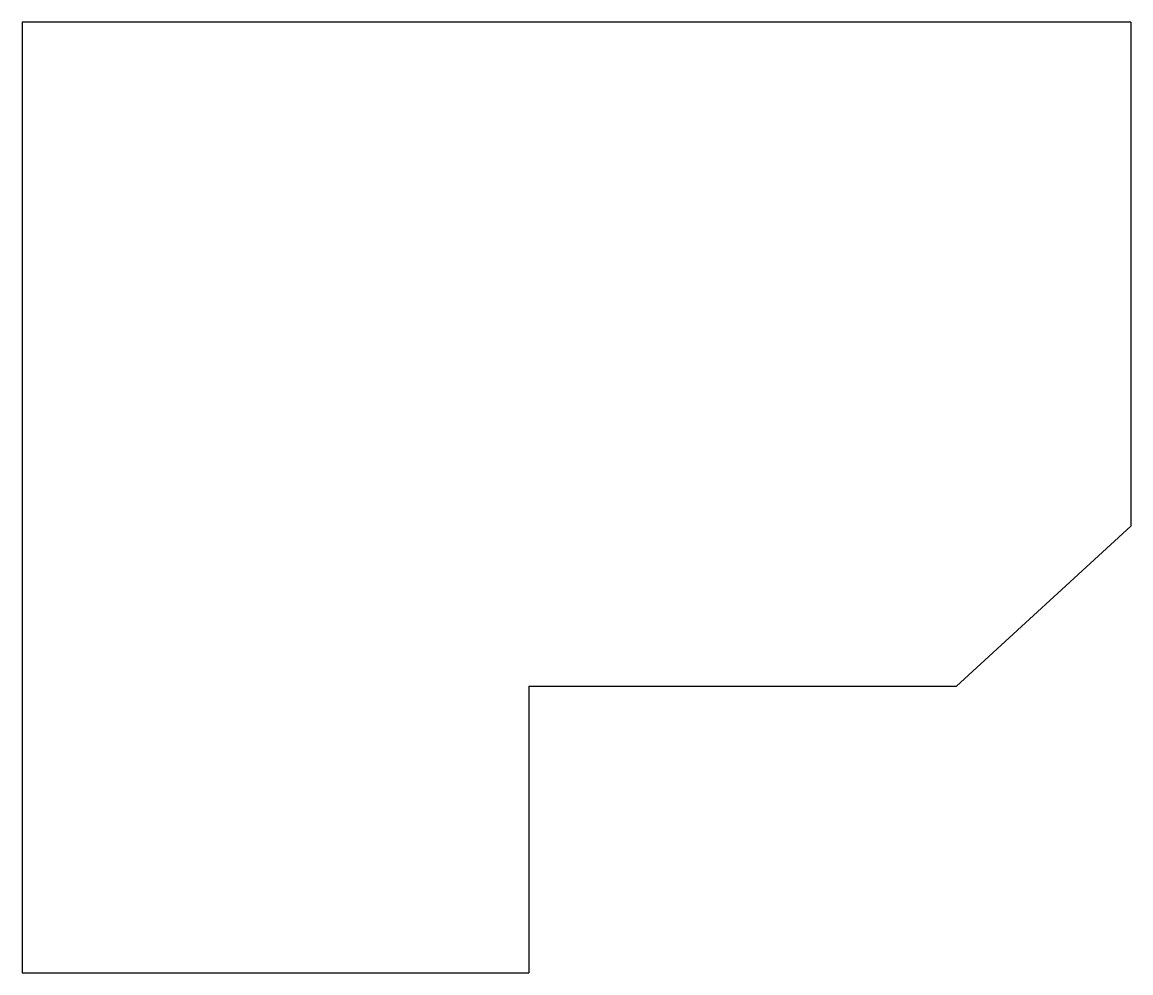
# Model space of a CAD drawing. Extents: x -46.4 to 0, y -39.8 to 0.
import ezdxf

# ---------------------------------------------------------------- set-up
doc = ezdxf.new("R2010")
doc.units = 0
doc.header["$MEASUREMENT"] = 0
doc.layers.add('VISIBLE', color=7, linetype='CONTINUOUS')

msp = doc.modelspace()

# ---------------------------------------------------------------- linework, layer by layer
at = {"layer": 'VISIBLE'}
for p, q in [((0, 0), (-46.4, 0)), ((-46.4, 0), (-46.4, -39.8)), ((0, 0), (0, -21.1)), ((0, -21.1), (-7.3, -27.8)), ((-25.2, -27.8), (-25.2, -39.8)), ((-25.2, -27.8), (-7.3, -27.8)), ((-46.4, -39.8), (-25.2, -39.8))]:
    msp.add_line(p, q, dxfattribs=at)

doc.saveas('drawing.dxf')
